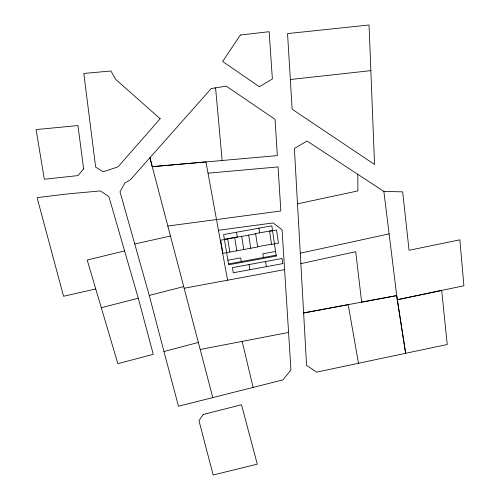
<?xml version="1.0" encoding="UTF-8"?>
<svg xmlns="http://www.w3.org/2000/svg" width="500" height="500" viewBox="0 0 500 500"><rect width="100%" height="100%" fill="white"/><g stroke="black" fill="none" stroke-linecap="round" stroke-linejoin="round"><path stroke-width="0.75" d="M218.463 230.275L273.137 222.931L282.062 229.838L290.956 369.913L282.906 379.894L212.794 397.581L149.925 157.725L152.262 166.675L277.35 155.619L275.044 119.312L226.163 86.112L211.225 88.556L130.463 179.7L124.938 182.994L120.006 191.8L149.256 295.425L163.975 351.512L198.356 342.456M149.256 295.425L183.7 286.594M101.306 307.694L138.269 298.231L153.275 354.338L117.856 363.669L87.2 260.031L124.594 250.906M212.794 397.581L178.469 406.256L163.975 351.512M95.756 288.962L63.556 296.256L37.1 197.638L67.65 193.919L100.406 190.919L108.863 196.55L138.269 298.231M134.738 243.994L170.45 236.038M300.863 263.644L355.712 251.7L361.656 302.131L396.725 295.6L405.644 353.294L316.663 372.125L306.575 365.4L294.381 148.456L307.05 141.037L383.875 191.419L402.669 191.856L409.056 250.281L459.869 239.838L463.894 285.769L397.244 299.738L405.644 353.294L447.238 344.513L441.688 290.419L397.244 299.738L383.875 191.419M300.281 253.194L389.119 233.881M297.5 203.844L357.906 190.912L357.794 174.312M200.181 349.494L288.575 332.438M396.725 295.6L303.619 312.969L348.181 304.656L358.5 363.275M184.131 288.25L284.587 269.637M227.894 260.225L240.694 257.869L241.294 261.575M275.562 251.469L262.838 253.806L263.4 257.506M228.512 263.925L276.106 255.169M224.381 239.269L237.306 236.919L236.55 232.237M272.506 230.512L255.613 233.588L257.669 246.969L222.894 253.331L220.675 240.194L255.65 233.831M269.587 231.294L276.544 230.031L278.438 243.169L271.525 244.431L269.55 231.05M257.631 246.725L271.488 244.194M167.819 226.044L280.85 210.981L278.069 166.919L208.025 173.188M290.338 79.513L370.856 70.644L369.044 25L287.538 33.587L292.144 109.219L374.55 164.481L370.856 70.644M152.262 166.675L205.963 161.912L227.594 280.206M242.169 341.394L253.113 387.406M227.688 238.919L229.862 252.056M234.688 237.644L236.831 250.781M249.031 264.569L249.844 269.713M241.688 236.369L243.781 249.513M248.675 235.1L250.731 248.238M258.95 228.169L259.656 232.85M265.569 261.525L266.344 266.663M215.575 87.844L222.15 160.506M240.344 35.013L222.613 61.463L259.356 86.744L272.369 78.975L269.156 31.694L240.344 35.013M203.181 414.481L198.95 420.613L213.156 475L257.281 464.162L241.519 404.769L203.181 414.481M83.631 168.894L78.037 175.588L44.325 179.237L36.106 129.575L77.956 125.562L83.631 168.894M160.169 118.75L118.425 166.388L116.969 167.244L103.256 171.725L95.644 167.094L83.8 73.444L110.931 71.006L115.681 79.356L160.169 118.75M282.794 263.625L233.3 272.769L232.45 267.625L282.056 258.481L282.794 263.625M276.231 256.044L228.656 264.8L223.6 234.587L271.825 225.837L276.231 256.044"/></g></svg>
